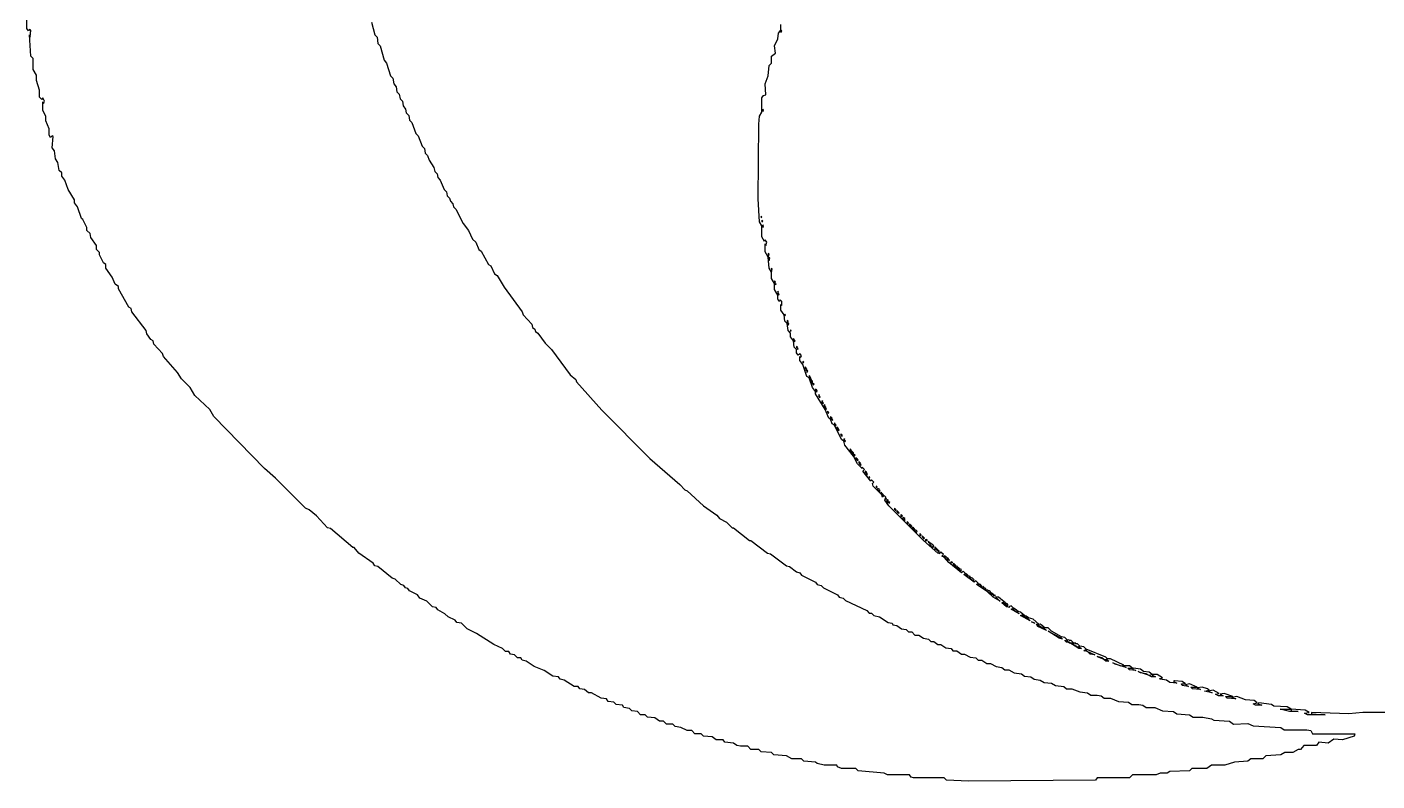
# Model space of a CAD drawing. Extents: x -695846 to 822170, y -413475 to 397179.
# Drawn here: x 338409.9 to 338772.3, y 389990.2 to 390192.6 of the extents above; entities that cross this region are included whole.
import ezdxf

# ---------------------------------------------------------------- set-up
doc = ezdxf.new("R2010")
doc.units = 0
doc.header["$LTSCALE"] = 1000
doc.header["$MEASUREMENT"] = 0

msp = doc.modelspace()

# ---------------------------------------------------------------- linework, layer by layer
at = {"color": 4, "linetype": 'Continuous'}
for points in [[(338502.42, 390193.87), (338503.27, 390190.48), (338503.9, 390189.85), (338504.11, 390188.15), (338504.75, 390187.52), (338505.81, 390183.71), (338506.44, 390182.86), (338507.5, 390179.47), (338508.13, 390178.84), (338508.35, 390177.36), (338508.98, 390176.51), (338509.19, 390175.24), (338509.83, 390174.61), (338510.04, 390173.34), (338510.67, 390172.7), (338510.89, 390171.43), (338511.52, 390170.58), (338511.73, 390169.53), (338512.37, 390168.89), (338512.58, 390167.62), (338513.21, 390166.99), (338514.27, 390164.02), (338514.91, 390163.39), (338515.97, 390160.64), (338516.6, 390160), (338516.81, 390158.73), (338517.45, 390158.1), (338517.87, 390156.83), (338519.14, 390154.92), (338519.35, 390153.86), (338519.99, 390153.23), (338520.2, 390152.17), (338520.83, 390151.53), (338521.89, 390148.99), (338522.53, 390148.36), (338522.74, 390147.3), (338523.37, 390146.66), (338523.59, 390145.82), (338524.22, 390145.18), (338524.43, 390144.34), (338525.07, 390143.7), (338526.97, 390139.89), (338528.46, 390137.99), (338529.51, 390135.66), (338530.36, 390134.81), (338531.21, 390132.91), (338531.84, 390132.48), (338533.75, 390128.88), (338534.38, 390128.46), (338535.44, 390126.34), (338536.08, 390125.92), (338537.98, 390122.74), (338542.85, 390116.18), (338543.06, 390115.34), (338545.39, 390112.8), (338545.6, 390111.95), (338546.24, 390111.53), (338546.45, 390110.89), (338547.08, 390110.47), (338548.99, 390107.72), (338550.68, 390106.02), (338555.76, 390099.25), (338557.24, 390097.98), (338557.46, 390097.34), (338564.23, 390089.72), (338577.14, 390076.81), (338585.19, 390069.82), (338586.46, 390068.34), (338587.09, 390068.13), (338591.54, 390064.11), (338595.13, 390061.57), (338595.77, 390060.72), (338597.67, 390059.66), (338599.16, 390058.18), (338599.58, 390058.18), (338603.81, 390054.8), (338604.24, 390054.8), (338608.68, 390051.41), (338609.53, 390051.2), (338613.76, 390048.02), (338614.61, 390047.81), (338616.51, 390046.33), (338617.36, 390046.12), (338617.78, 390045.48), (338621.59, 390043.58), (338622.02, 390042.94), (338623.08, 390042.73), (338623.71, 390042.09), (338627.52, 390040.19), (338627.94, 390039.55), (338629, 390039.34), (338629.64, 390038.71), (338635.35, 390035.96), (338635.99, 390035.32), (338636.62, 390035.32), (338637.26, 390034.69), (338638.74, 390034.26), (338641.07, 390032.78), (338642.13, 390032.57), (338642.34, 390032.15), (338643.4, 390031.93), (338644.67, 390031.09), (338645.94, 390030.88), (338646.57, 390030.24), (338647.42, 390030.24), (338648.27, 390029.39), (338649.32, 390029.39), (338650.59, 390028.55), (338651.86, 390028.34), (338652.5, 390027.7), (338653.35, 390027.7), (338654.4, 390026.85), (338655.25, 390026.85), (338656.52, 390026.01), (338658, 390025.8), (338658.43, 390025.16), (338659.49, 390025.16), (338660.76, 390024.31), (338661.6, 390024.31), (338663.08, 390023.47), (338664.57, 390023.26), (338665.2, 390022.62), (338666.26, 390022.62), (338667.53, 390021.77), (338668.59, 390021.77), (338670.07, 390020.93), (338671.55, 390020.71), (338672.4, 390020.08), (338673.46, 390020.08), (338674.94, 390019.23), (338676.84, 390019.02), (338677.69, 390018.39), (338679.38, 390018.17), (338680.23, 390017.54), (338681.92, 390017.33), (338682.98, 390016.69), (338684.89, 390016.48), (338685.95, 390015.85), (338688.27, 390015.63), (338688.91, 390015), (338690.39, 390015), (338692.51, 390014.15), (338694.62, 390013.94), (338695.47, 390013.31), (338697.16, 390013.31), (338698.22, 390013.09), (338699.07, 390012.46), (338700.76, 390012.46), (338702.88, 390011.61), (338705.63, 390011.4), (338706.48, 390010.77), (338708.38, 390010.77), (338709.44, 390010.55), (338710.29, 390009.92), (338712.62, 390009.92), (338714.73, 390009.07), (338717.7, 390008.86), (338718.54, 390008.23), (338721.93, 390008.01), (338722.99, 390007.38), (338725.53, 390007.38), (338727.86, 390006.96), (338728.49, 390006.53), (338732.73, 390006.32), (338733.78, 390005.47), (338737.59, 390005.69), (338739.08, 390005.05), (338746.49, 390004.63), (338747.33, 390003.99), (338753.47, 390003.99), (338754.53, 390003.78), (338754.95, 390002.93), (338766.38, 390002.93), (338766.17, 390002.3), (338763, 390001.24), (338760.67, 390001.45), (338759.19, 390000.39), (338756.65, 390000.61), (338756.01, 389999.76), (338752.62, 389999.76), (338751.78, 389998.7), (338751.14, 389998.7), (338749.66, 389997.85), (338747.54, 389997.85), (338746.49, 389997.22), (338742.46, 389997.01), (338741.62, 389996.16), (338738.44, 389996.16), (338737.59, 389995.53), (338734, 389995.31), (338731.46, 389994.47), (338727.86, 389994.47), (338726.59, 389993.62), (338722.57, 389993.62), (338721.93, 389992.98), (338716.64, 389992.77), (338716, 389992.35), (338714.1, 389992.35), (338713.04, 389991.93), (338706.69, 389991.93), (338705.84, 389991.08), (338697.16, 389991.08), (338696.74, 389990.44), (338662.66, 389990.23), (338656.73, 389990.44), (338656.1, 389991.08), (338647.84, 389991.08), (338647.21, 389991.29), (338646.78, 389991.93), (338640.86, 389991.93), (338640.01, 389992.35), (338633.03, 389992.98), (338632.39, 389993.62), (338628.58, 389993.62), (338627.52, 389994.04), (338627.31, 389994.47), (338623.92, 389994.47), (338622.02, 389994.89), (338621.59, 389995.31), (338618.42, 389995.53), (338617.78, 389996.16), (338615.24, 389996.16), (338613.76, 389997.01), (338610.38, 389997.22), (338609.74, 389997.85), (338606.99, 389998.07), (338606.35, 389998.7), (338604.24, 389998.7), (338603.39, 389999.55), (338601.48, 389999.55), (338600.43, 389999.76), (338599.58, 390000.39), (338597.25, 390000.61), (338596.83, 390001.24), (338594.92, 390001.24), (338593.86, 390002.09), (338591.54, 390002.3), (338590.9, 390002.93), (338589.21, 390002.93), (338588.36, 390003.78), (338587.09, 390003.78), (338585.4, 390004.63), (338583.92, 390004.84), (338583.28, 390005.47), (338581.59, 390005.47), (338580.74, 390006.32), (338579.68, 390006.32), (338578.41, 390007.17), (338576.51, 390007.38), (338575.87, 390008.01), (338574.6, 390008.01), (338573.75, 390008.86), (338572.27, 390009.07), (338571.64, 390009.71), (338570.16, 390009.92), (338569.73, 390010.55), (338568.04, 390010.77), (338567.4, 390011.4), (338565.92, 390011.61), (338565.5, 390012.25), (338564.02, 390012.46), (338561.48, 390013.94), (338560.63, 390013.94), (338559.57, 390014.79), (338558.3, 390015), (338557.88, 390015.63), (338556.82, 390015.63), (338554.07, 390017.33), (338553.01, 390017.54), (338552.59, 390018.17), (338551.1, 390018.39), (338548.78, 390019.87), (338546.02, 390020.93), (338543.91, 390022.41), (338542.85, 390022.62), (338542.43, 390023.26), (338541.58, 390023.26), (338540.73, 390024.1), (338539.67, 390024.31), (338539.25, 390024.95), (338538.4, 390024.95), (338537.56, 390025.8), (338535.23, 390026.85), (338530.57, 390029.82), (338528.03, 390031.09), (338526.55, 390032.57), (338525.28, 390032.78), (338524.86, 390033.42), (338522.95, 390034.26), (338522.1, 390035.11), (338520.2, 390036.17), (338519.78, 390036.8), (338518.72, 390037.01), (338517.24, 390038.5), (338515.33, 390039.34), (338514.7, 390040.19), (338512.58, 390041.25), (338512.16, 390041.88), (338511.52, 390042.09), (338511.1, 390042.73), (338510.25, 390042.94), (338508.77, 390044.42), (338507.92, 390044.63), (338504.11, 390047.81), (338503.27, 390048.02), (338502.84, 390048.66), (338499.03, 390051.41), (338497.76, 390052.89), (338497.34, 390052.89), (338491.41, 390057.97), (338490.56, 390058.18), (338487.6, 390061.36), (338485.7, 390063.05), (338484.64, 390063.47), (338476.59, 390071.52), (338473.63, 390074.06), (338460.08, 390088.03), (338459.02, 390089.93), (338455, 390093.74), (338453.73, 390095.86), (338451.4, 390098.19), (338450.35, 390099.88), (338446.53, 390104.12), (338446.32, 390104.96), (338443.99, 390107.5), (338443.78, 390108.35), (338443.15, 390108.77), (338442.09, 390110.26), (338441.88, 390111.1), (338438.07, 390116.18), (338437.86, 390117.03), (338437.22, 390117.45), (338434.47, 390122.32), (338434.47, 390122.96), (338433.62, 390123.59), (338432.78, 390125.5), (338431.08, 390127.83), (338431.08, 390128.88), (338430.45, 390129.31), (338429.39, 390131.42), (338429.39, 390132.06), (338428.54, 390132.91), (338428.54, 390133.96), (338427.06, 390136.08), (338426.85, 390137.14), (338426, 390137.99), (338426, 390138.83), (338424.94, 390140.95), (338424.52, 390141.16), (338423.46, 390144.34), (338422.62, 390145.39), (338422.62, 390146.24), (338420.92, 390148.99), (338420.07, 390151.53), (338419.23, 390152.59), (338419.23, 390153.44), (338418.59, 390154.07), (338418.17, 390156.19), (338417.53, 390157.25), (338417.32, 390159.37), (338416.69, 390160.21), (338416.9, 390163.18), (338416.69, 390163.39), (338416.26, 390162.96), (338415.84, 390163.6), (338415.84, 390165.29), (338414.99, 390167.41), (338414.99, 390168.68), (338414.15, 390170.16), (338414.15, 390172.49), (338414.36, 390172.07), (338414.57, 390172.7), (338414.15, 390173.55), (338413.94, 390173.12), (338413.3, 390173.76), (338413.3, 390175.66), (338412.45, 390178.2), (338412.45, 390179.69), (338411.61, 390181.17), (338411.61, 390184.13), (338410.97, 390184.77), (338410.55, 390190.48), (338410.76, 390189.85), (338410.97, 390191.75), (338410.55, 390191.96), (338410.34, 390191.54), (338409.91, 390192.18), (338409.91, 390196.41)], [(338775.91, 390008.65), (338768.5, 390008.65), (338764.69, 390008.23), (338754.74, 390008.65), (338754.74, 390008.23), (338758.34, 390008.01), (338753.68, 390008.01), (338752.84, 390008.44), (338754.11, 390008.65), (338753.05, 390009.28), (338749.24, 390009.5), (338749.24, 390009.07), (338751.14, 390008.86), (338748.81, 390008.86), (338746.27, 390009.5), (338749.24, 390009.5), (338748.18, 390010.13), (338744.58, 390010.34), (338743.95, 390010.77), (338740.56, 390011.19), (338740.35, 390010.98), (338741.41, 390010.55), (338739.71, 390010.55), (338739.08, 390010.98), (338740.14, 390011.19), (338739.29, 390011.82), (338736.96, 390012.04), (338734.63, 390012.88), (338733.36, 390012.67), (338734.42, 390012.25), (338732.09, 390012.46), (338731.67, 390012.88), (338733.57, 390012.88), (338731.24, 390013.73), (338730.19, 390013.52), (338731.03, 390013.09), (338729.76, 390013.09), (338728.92, 390013.52), (338729.97, 390013.73), (338728.28, 390014.58), (338727.01, 390014.36), (338728.07, 390013.94), (338725.95, 390014.36), (338727.22, 390014.58), (338726.8, 390015), (338725.32, 390015.42), (338724.05, 390015.21), (338724.89, 390014.79), (338722.78, 390015), (338722.35, 390015.42), (338724.05, 390015.42), (338721.93, 390016.27), (338720.87, 390016.06), (338721.72, 390015.63), (338720.03, 390015.85), (338719.81, 390016.27), (338720.87, 390016.27), (338720.03, 390016.9), (338717.91, 390017.12), (338717.7, 390016.9), (338718.54, 390016.48), (338716.64, 390016.69), (338715.79, 390017.33), (338714.1, 390017.54), (338713.89, 390017.75), (338714.73, 390017.96), (338713.25, 390018.81), (338712.19, 390018.81), (338711.98, 390018.6), (338712.83, 390018.17), (338711.77, 390018.17), (338710.29, 390019.02), (338708.81, 390019.23), (338708.17, 390019.66), (338711.13, 390018.6), (338711.98, 390018.81), (338711.13, 390019.44), (338709.65, 390019.66), (338708.81, 390020.29), (338706.9, 390020.5), (338706.69, 390020.29), (338707.54, 390019.87), (338705.84, 390020.08), (338705.42, 390020.5), (338706.69, 390020.5), (338705.84, 390021.14), (338704.15, 390021.14), (338705, 390020.71), (338702.03, 390021.56), (338701.4, 390021.99), (338703.51, 390021.14), (338704.36, 390021.35), (338700.76, 390023.04), (338699.92, 390023.04), (338699.7, 390022.83), (338700.34, 390022.41), (338699.49, 390022.41), (338698.43, 390023.26), (338697.16, 390023.68), (338699.28, 390022.83), (338699.92, 390023.04), (338699.49, 390023.47), (338694.2, 390025.58), (338694.2, 390025.16), (338696.53, 390024.1), (338695.26, 390024.31), (338694.62, 390024.95), (338693.57, 390025.16), (338694.2, 390025.58), (338693.57, 390026.22), (338692.51, 390026.43), (338692.3, 390026.22), (338692.93, 390025.8), (338692.3, 390025.8), (338689.54, 390027.49), (338688.91, 390027.49), (338688.49, 390027.91), (338689.12, 390028.12), (338688.49, 390028.76), (338687.64, 390028.97), (338687.43, 390028.76), (338687.85, 390028.34), (338687, 390028.55), (338684.04, 390030.45), (338687.22, 390028.76), (338687.64, 390028.97), (338684.89, 390030.45), (338684.04, 390031.3), (338682.77, 390031.3), (338683.62, 390030.66), (338681.29, 390031.72), (338680.86, 390032.36), (338681.5, 390032.36), (338680.02, 390033.63), (338678.75, 390034.05), (338678.54, 390033.84), (338679.17, 390033.2), (338676.63, 390034.69), (338677.27, 390034.9), (338676.63, 390035.53), (338676, 390035.74), (338675.78, 390035.53), (338676.21, 390035.11), (338674.09, 390036.38), (338674.73, 390036.59), (338674.09, 390037.23), (338673.46, 390037.01), (338673.67, 390036.8), (338672.82, 390037.01), (338671.55, 390038.07), (338672.19, 390038.28), (338670.7, 390039.55), (338669.86, 390039.55), (338671.13, 390038.5), (338669.22, 390039.55), (338667.74, 390041.04), (338664.78, 390042.94), (338665.2, 390043.36), (338664.57, 390044), (338664.14, 390043.58), (338661.39, 390045.69), (338661.81, 390045.9), (338661.18, 390046.54), (338660.76, 390046.12), (338657.37, 390048.87), (338656.1, 390050.35), (338655.46, 390050.56), (338655.89, 390050.99), (338655.25, 390051.62), (338654.83, 390051.41), (338655.04, 390051.2), (338654.4, 390051.41), (338650.59, 390054.8), (338641.28, 390064.11), (338640.22, 390065.59), (338640.43, 390066.44), (338640.01, 390066.86), (338639.59, 390066.44), (338639.38, 390067.07), (338637.05, 390069.4), (338636.84, 390070.04), (338637.26, 390070.46), (338636.62, 390071.09), (338636.41, 390070.67), (338634.3, 390073.42), (338634.72, 390073.85), (338634.08, 390074.48), (338634.08, 390074.06), (338632.81, 390075.33), (338631.75, 390077.45), (338629.43, 390080.41), (338629.21, 390081.47), (338628.58, 390081.89), (338626.67, 390085.7), (338626.04, 390086.12), (338625.62, 390087.39), (338625.19, 390087.61), (338624.13, 390089.93), (338621.59, 390094.17), (338621.59, 390094.8), (338620.75, 390095.86), (338619.9, 390098.4), (338619.27, 390098.82), (338618.21, 390102), (338617.36, 390103.06), (338617.36, 390104.12), (338617.57, 390103.91), (338617.78, 390104.33), (338617.36, 390104.96), (338616.94, 390104.54), (338616.51, 390105.18), (338616.51, 390106.02), (338615.88, 390106.66), (338615.67, 390108.35), (338614.82, 390109.41), (338614.82, 390110.47), (338614.19, 390111.1), (338613.97, 390113.01), (338613.34, 390113.64), (338613.13, 390115.34), (338612.28, 390116.61), (338612.28, 390118.09), (338612.49, 390117.88), (338612.49, 390118.93), (338612.07, 390119.36), (338611.86, 390118.93), (338611.43, 390119.57), (338611.43, 390120.63), (338610.59, 390122.11), (338610.59, 390123.8), (338609.74, 390125.07), (338609.74, 390126.77), (338609.11, 390127.83), (338608.89, 390130.79), (338608.05, 390132.27), (338608.05, 390134.39), (338608.26, 390133.96), (338608.47, 390134.81), (338608.05, 390135.45), (338607.84, 390135.02), (338607.2, 390136.29), (338607.2, 390139.26), (338606.57, 390140.31), (338606.14, 390146.45), (338606.35, 390166.56), (338606.57, 390168.68), (338607.2, 390169.74), (338607.2, 390173.55), (338607.62, 390174.18), (338608.26, 390174.39), (338608.05, 390177.36), (338608.89, 390179.47), (338609.11, 390182.23), (338609.74, 390182.86), (338609.74, 390184.77), (338610.8, 390185.61), (338610.59, 390187.52), (338611.43, 390189.42), (338611.65, 390190.91), (338612.28, 390191.75), (338612.28, 390193.23)], [(338612.49, 390191.54), (338612.28, 390191.75), (338612.28, 390191.12), (338612.49, 390191.54)], [(338607.62, 390170.37), (338607.41, 390170.58), (338607.41, 390169.95), (338607.62, 390170.37)], [(338607.2, 390141.58), (338606.99, 390141.8), (338606.99, 390141.37), (338607.2, 390141.58)], [(338607.41, 390140.53), (338607.2, 390140.74), (338607.2, 390140.31), (338607.41, 390140.53)], [(338607.62, 390139.26), (338607.41, 390139.47), (338607.41, 390138.83), (338607.62, 390139.26)], [(338609.11, 390131.64), (338608.89, 390131.85), (338608.89, 390130.79), (338609.11, 390131.64)], [(338609.32, 390130.58), (338609.11, 390130.79), (338609.11, 390129.94), (338609.32, 390130.58)], [(338609.95, 390127.61), (338609.74, 390127.83), (338609.74, 390126.98), (338609.95, 390127.61)], [(338610.8, 390124.23), (338610.59, 390124.44), (338610.59, 390123.8), (338610.8, 390124.23)], [(338611.01, 390123.59), (338610.8, 390123.8), (338610.8, 390123.38), (338611.01, 390123.59)], [(338611.65, 390121.47), (338611.43, 390121.69), (338611.43, 390121.05), (338611.65, 390121.47)], [(338611.86, 390120.84), (338611.65, 390121.05), (338611.65, 390120.63), (338611.86, 390120.84)], [(338613.55, 390115.34), (338613.34, 390115.55), (338613.34, 390115.12), (338613.55, 390115.34)], [(338614.19, 390113.64), (338613.97, 390113.85), (338613.97, 390113.01), (338614.19, 390113.64)], [(338614.4, 390113.01), (338614.19, 390113.22), (338614.19, 390112.58), (338614.4, 390113.01)], [(338615.03, 390111.1), (338614.82, 390111.31), (338614.82, 390110.89), (338615.03, 390111.1)], [(338615.88, 390108.77), (338615.67, 390108.99), (338615.67, 390108.35), (338615.88, 390108.77)], [(338616.09, 390108.35), (338615.88, 390108.56), (338615.88, 390108.14), (338616.09, 390108.35)], [(338616.73, 390106.66), (338616.51, 390106.87), (338616.51, 390106.45), (338616.73, 390106.66)], [(338616.94, 390106.23), (338616.73, 390106.45), (338616.73, 390106.02), (338616.94, 390106.23)], [(338618.42, 390102.64), (338618.21, 390102.85), (338618.21, 390102.42), (338618.42, 390102.64)], [(338619.05, 390101.15), (338618.84, 390101.37), (338618.84, 390100.73), (338619.05, 390101.15)], [(338619.27, 390100.73), (338619.05, 390100.94), (338619.05, 390100.31), (338619.27, 390100.73)], [(338619.48, 390100.31), (338619.27, 390100.52), (338619.27, 390099.88), (338619.48, 390100.31)], [(338620.11, 390098.82), (338619.9, 390099.04), (338619.9, 390098.61), (338620.11, 390098.82)], [(338620.32, 390098.4), (338620.11, 390098.61), (338620.11, 390098.19), (338620.32, 390098.4)], [(338620.54, 390097.98), (338620.32, 390098.19), (338620.32, 390097.55), (338620.54, 390097.98)], [(338620.75, 390097.55), (338620.54, 390097.77), (338620.32, 390097.34), (338620.75, 390096.71), (338620.75, 390097.55)], [(338621.17, 390096.71), (338620.96, 390096.92), (338620.96, 390096.5), (338621.17, 390096.71)], [(338621.81, 390095.23), (338621.59, 390095.44), (338621.59, 390095.01), (338621.81, 390095.23)], [(338622.02, 390095.01), (338621.81, 390095.23), (338621.81, 390094.59), (338622.02, 390095.01)], [(338622.65, 390093.74), (338622.44, 390093.96), (338622.44, 390093.32), (338622.65, 390093.74)], [(338622.86, 390093.32), (338622.65, 390093.53), (338622.65, 390093.11), (338622.86, 390093.32)], [(338623.5, 390092.05), (338623.29, 390092.26), (338623.29, 390091.63), (338623.5, 390092.05)], [(338623.71, 390091.63), (338623.5, 390091.84), (338623.5, 390091.42), (338623.71, 390091.63)], [(338624.13, 390090.99), (338623.92, 390091.2), (338623.92, 390090.57), (338624.13, 390090.99)], [(338624.35, 390090.57), (338624.13, 390090.78), (338624.13, 390090.15), (338624.35, 390090.57)], [(338624.56, 390090.15), (338624.35, 390090.36), (338624.35, 390089.93), (338624.56, 390090.15)], [(338624.98, 390089.3), (338624.77, 390089.51), (338624.77, 390089.09), (338624.98, 390089.3)], [(338625.19, 390089.09), (338624.98, 390089.3), (338624.98, 390088.88), (338625.19, 390089.09)], [(338625.83, 390087.82), (338625.62, 390088.03), (338625.62, 390087.61), (338625.83, 390087.82)], [(338626.04, 390087.61), (338625.83, 390087.82), (338625.83, 390087.18), (338626.04, 390087.61)], [(338626.25, 390087.18), (338626.04, 390087.39), (338626.04, 390086.97), (338626.25, 390087.18)], [(338626.89, 390086.12), (338626.67, 390086.34), (338626.67, 390085.91), (338626.89, 390086.12)], [(338627.1, 390085.7), (338626.89, 390085.91), (338626.89, 390085.49), (338627.1, 390085.7)], [(338627.52, 390085.07), (338627.31, 390085.28), (338627.31, 390084.85), (338627.52, 390085.07)], [(338627.73, 390084.85), (338627.52, 390085.07), (338627.52, 390084.43), (338627.73, 390084.85)], [(338627.94, 390084.43), (338627.73, 390084.64), (338627.73, 390084.22), (338627.94, 390084.43)], [(338628.58, 390083.16), (338628.37, 390083.37), (338628.37, 390082.95), (338628.58, 390083.16)], [(338628.79, 390082.95), (338628.58, 390083.16), (338628.58, 390082.74), (338628.79, 390082.95)], [(338629.43, 390081.89), (338629.21, 390082.1), (338629.21, 390081.47), (338629.43, 390081.89)], [(338629.64, 390081.47), (338629.43, 390081.68), (338629.43, 390081.26), (338629.64, 390081.47)], [(338631.12, 390079.14), (338630.91, 390079.35), (338630.91, 390078.93), (338631.12, 390079.14)], [(338631.33, 390078.72), (338631.12, 390078.93), (338631.12, 390078.5), (338631.33, 390078.72)], [(338631.54, 390078.5), (338631.33, 390078.72), (338631.33, 390078.29), (338631.54, 390078.5)], [(338631.75, 390078.29), (338631.54, 390078.5), (338631.33, 390078.08), (338631.75, 390077.66), (338631.75, 390078.29)], [(338632.18, 390077.66), (338631.97, 390077.87), (338631.97, 390077.45), (338632.18, 390077.66)], [(338632.6, 390076.81), (338632.39, 390077.02), (338632.39, 390076.6), (338632.6, 390076.81)], [(338632.81, 390076.6), (338632.6, 390076.81), (338632.6, 390076.39), (338632.81, 390076.6)], [(338633.03, 390076.39), (338632.81, 390076.6), (338632.81, 390076.18), (338633.03, 390076.39)], [(338633.45, 390075.75), (338633.24, 390075.96), (338633.24, 390075.54), (338633.45, 390075.75)], [(338633.66, 390075.54), (338633.45, 390075.75), (338633.45, 390075.12), (338633.66, 390075.54)], [(338633.87, 390075.12), (338633.66, 390075.33), (338633.66, 390074.91), (338633.87, 390075.12)], [(338635.14, 390073.21), (338634.93, 390073.42), (338634.93, 390073), (338635.14, 390073.21)], [(338635.35, 390073), (338635.14, 390073.21), (338635.14, 390072.58), (338635.35, 390073)], [(338635.57, 390072.58), (338635.35, 390072.79), (338635.35, 390072.36), (338635.57, 390072.58)], [(338636.2, 390071.73), (338635.99, 390071.94), (338635.99, 390071.52), (338636.2, 390071.73)], [(338638.11, 390069.19), (338637.89, 390069.4), (338637.89, 390068.98), (338638.11, 390069.19)], [(338638.74, 390068.55), (338638.32, 390068.77), (338638.11, 390068.55), (338638.53, 390068.13), (338638.74, 390068.55)], [(338638.95, 390068.13), (338638.74, 390068.34), (338638.74, 390067.92), (338638.95, 390068.13)], [(338639.38, 390067.5), (338639.16, 390067.71), (338639.16, 390067.28), (338639.38, 390067.5)], [(338639.59, 390067.28), (338639.38, 390067.5), (338639.38, 390067.07), (338639.59, 390067.28)], [(338639.8, 390067.07), (338639.59, 390067.28), (338639.59, 390066.86), (338639.8, 390067.07)], [(338640.65, 390066.01), (338640.43, 390066.23), (338640.43, 390065.8), (338640.65, 390066.01)], [(338641.07, 390065.59), (338640.86, 390065.8), (338640.65, 390065.38), (338641.07, 390064.96), (338641.07, 390065.59)], [(338641.49, 390064.96), (338641.28, 390065.17), (338641.28, 390064.74), (338641.49, 390064.96)], [(338642.97, 390063.26), (338642.76, 390063.47), (338642.76, 390063.05), (338642.97, 390063.26)], [(338643.19, 390063.05), (338642.97, 390063.26), (338642.97, 390062.84), (338643.19, 390063.05)], [(338643.61, 390062.63), (338643.4, 390062.84), (338643.4, 390062.42), (338643.61, 390062.63)], [(338643.82, 390062.42), (338643.61, 390062.63), (338643.61, 390062.2), (338643.82, 390062.42)], [(338644.03, 390062.2), (338643.82, 390062.42), (338643.82, 390061.99), (338644.03, 390062.2)], [(338644.67, 390061.57), (338644.46, 390061.78), (338644.46, 390061.15), (338644.88, 390061.36), (338644.67, 390061.57)], [(338645.51, 390060.72), (338645.09, 390060.93), (338644.88, 390060.72), (338645.51, 390060.09), (338645.51, 390060.72)], [(338646.36, 390059.66), (338646.15, 390059.88), (338646.15, 390059.45), (338646.36, 390059.66)], [(338646.57, 390059.45), (338646.36, 390059.66), (338646.36, 390059.24), (338646.57, 390059.45)], [(338647, 390059.03), (338646.78, 390059.24), (338646.78, 390058.82), (338647, 390059.03)], [(338647.21, 390058.82), (338647, 390059.03), (338647, 390058.61), (338647.21, 390058.82)], [(338647.42, 390058.61), (338647.21, 390058.82), (338647.21, 390058.39), (338647.42, 390058.61)], [(338647.84, 390058.18), (338647.63, 390058.39), (338647.63, 390057.97), (338647.84, 390058.18)], [(338648.05, 390057.97), (338647.84, 390058.18), (338647.84, 390057.76), (338648.05, 390057.97)], [(338648.27, 390057.76), (338648.05, 390057.97), (338648.05, 390057.55), (338648.27, 390057.76)], [(338648.9, 390057.34), (338648.48, 390057.55), (338648.27, 390057.34), (338648.69, 390056.91), (338648.9, 390057.34)], [(338649.75, 390056.49), (338649.54, 390056.7), (338649.54, 390056.07), (338649.96, 390056.28), (338649.75, 390056.49)], [(338650.38, 390055.85), (338650.17, 390056.07), (338650.17, 390055.64), (338650.38, 390055.85)], [(338650.59, 390055.64), (338650.38, 390055.85), (338650.38, 390055.43), (338650.59, 390055.64)], [(338650.81, 390055.43), (338650.59, 390055.64), (338650.59, 390055.22), (338650.81, 390055.43)], [(338651.65, 390054.8), (338651.23, 390055.01), (338651.02, 390054.8), (338651.65, 390054.8)], [(338652.08, 390054.37), (338651.86, 390054.58), (338651.86, 390054.16), (338652.08, 390054.37)], [(338652.29, 390054.16), (338652.08, 390054.37), (338652.08, 390053.95), (338652.29, 390054.16)], [(338652.5, 390053.95), (338652.29, 390054.16), (338652.29, 390053.74), (338652.5, 390053.95)], [(338652.92, 390053.74), (338652.5, 390053.95), (338652.29, 390053.74), (338653.13, 390052.89), (338653.35, 390053.31), (338652.92, 390053.74)], [(338653.77, 390052.89), (338653.56, 390053.1), (338653.56, 390052.47), (338653.98, 390052.68), (338653.77, 390052.89)], [(338654.19, 390052.47), (338653.98, 390052.68), (338653.98, 390052.26), (338654.19, 390052.47)], [(338654.4, 390052.26), (338654.19, 390052.47), (338654.19, 390052.04), (338654.4, 390052.26)], [(338654.62, 390052.04), (338654.4, 390052.26), (338654.4, 390051.83), (338654.62, 390052.04)], [(338654.83, 390051.83), (338654.62, 390052.04), (338654.62, 390051.62), (338654.83, 390051.83)], [(338656.31, 390050.56), (338656.1, 390050.77), (338656.1, 390050.35), (338656.31, 390050.56)], [(338656.73, 390050.35), (338656.31, 390050.56), (338656.1, 390050.35), (338656.52, 390049.93), (338656.73, 390050.35)], [(338657.16, 390049.93), (338656.94, 390050.14), (338656.94, 390049.72), (338657.16, 390049.93)], [(338657.37, 390049.72), (338657.16, 390049.93), (338657.16, 390049.5), (338657.37, 390049.72)], [(338657.58, 390049.5), (338657.37, 390049.72), (338657.37, 390049.29), (338657.58, 390049.5)], [(338658.43, 390048.87), (338658, 390049.08), (338657.79, 390048.87), (338658.43, 390048.87)], [(338658.85, 390048.45), (338658.64, 390048.66), (338658.64, 390048.23), (338658.85, 390048.45)], [(338659.06, 390048.23), (338658.85, 390048.45), (338658.85, 390048.02), (338659.06, 390048.23)], [(338659.27, 390048.02), (338659.06, 390048.23), (338659.06, 390047.81), (338659.27, 390048.02)], [(338659.7, 390047.81), (338659.27, 390048.02), (338659.06, 390047.81), (338659.7, 390047.39), (338659.7, 390047.81)], [(338660.12, 390047.39), (338659.91, 390047.6), (338659.91, 390047.17), (338660.12, 390047.39)], [(338660.33, 390047.17), (338660.12, 390047.39), (338660.12, 390046.96), (338660.33, 390047.17)], [(338660.76, 390046.96), (338660.33, 390047.17), (338660.12, 390046.96), (338660.54, 390046.54), (338660.76, 390046.96)], [(338662.24, 390045.69), (338662.03, 390045.9), (338662.03, 390045.48), (338662.24, 390045.69)], [(338662.45, 390045.48), (338662.24, 390045.69), (338662.24, 390045.27), (338662.45, 390045.48)], [(338662.66, 390045.27), (338662.45, 390045.48), (338662.45, 390045.06), (338662.66, 390045.27)], [(338663.08, 390045.06), (338662.87, 390045.27), (338662.87, 390044.85), (338663.08, 390045.06)], [(338663.3, 390044.85), (338663.08, 390045.06), (338663.08, 390044.63), (338663.3, 390044.85)], [(338663.72, 390044.63), (338663.3, 390044.85), (338663.08, 390044.63), (338663.93, 390044), (338664.14, 390044.21), (338663.72, 390044.63)], [(338665.84, 390042.94), (338665.41, 390043.15), (338665.2, 390042.94), (338665.84, 390042.94)], [(338666.05, 390042.73), (338665.84, 390042.94), (338665.84, 390042.52), (338666.05, 390042.73)], [(338666.26, 390042.52), (338666.05, 390042.73), (338666.05, 390042.31), (338666.26, 390042.52)], [(338666.68, 390042.31), (338666.47, 390042.52), (338666.47, 390042.09), (338666.68, 390042.31)], [(338666.89, 390042.09), (338666.68, 390042.31), (338666.68, 390041.88), (338666.89, 390042.09)], [(338667.32, 390041.88), (338666.89, 390042.09), (338666.68, 390041.88), (338667.32, 390041.46), (338667.32, 390041.88)], [(338667.74, 390041.46), (338667.53, 390041.67), (338667.53, 390041.25), (338667.74, 390041.46)], [(338668.16, 390041.25), (338667.74, 390041.46), (338667.53, 390041.25), (338668.38, 390040.61), (338668.59, 390041.04), (338668.16, 390041.25)], [(338668.8, 390040.61), (338668.59, 390040.82), (338668.59, 390040.4), (338668.8, 390040.61)], [(338669.22, 390040.4), (338668.8, 390040.61), (338668.59, 390040.4), (338669.22, 390040.4)], [(338669.43, 390040.19), (338669.22, 390040.4), (338669.22, 390039.98), (338669.43, 390040.19)], [(338669.86, 390039.98), (338669.43, 390040.19), (338669.22, 390039.98), (338669.86, 390039.98)], [(338672.61, 390038.07), (338672.19, 390038.28), (338671.97, 390038.07), (338672.61, 390037.65), (338672.61, 390038.07)], [(338673.24, 390037.65), (338672.82, 390037.86), (338672.61, 390037.65), (338673.24, 390037.23), (338673.24, 390037.65)], [(338675.15, 390036.38), (338674.73, 390036.59), (338674.51, 390036.38), (338675.57, 390035.53), (338676, 390035.74), (338675.15, 390036.38)], [(338677.69, 390034.69), (338677.27, 390034.9), (338677.05, 390034.69), (338677.69, 390034.69)], [(338678.11, 390034.47), (338677.69, 390034.69), (338677.48, 390034.47), (338678.54, 390033.84), (338678.75, 390034.05), (338678.11, 390034.47)], [(338679.59, 390032.99), (338680.44, 390032.57), (338679.59, 390032.99)], [(338682.13, 390032.15), (338681.92, 390032.36), (338681.29, 390032.15), (338682.56, 390031.3), (338682.98, 390031.51), (338682.13, 390032.15)], [(338689.76, 390027.91), (338689.54, 390028.12), (338688.91, 390027.91), (338689.76, 390027.28), (338690.81, 390027.28), (338690.18, 390027.91), (338689.76, 390027.91)], [(338691.45, 390027.07), (338691.24, 390027.28), (338690.6, 390027.07), (338691.87, 390026.22), (338692.51, 390026.43), (338691.87, 390027.07), (338691.45, 390027.07)]]:
    msp.add_lwpolyline(points, dxfattribs=at)

doc.saveas('drawing.dxf')
